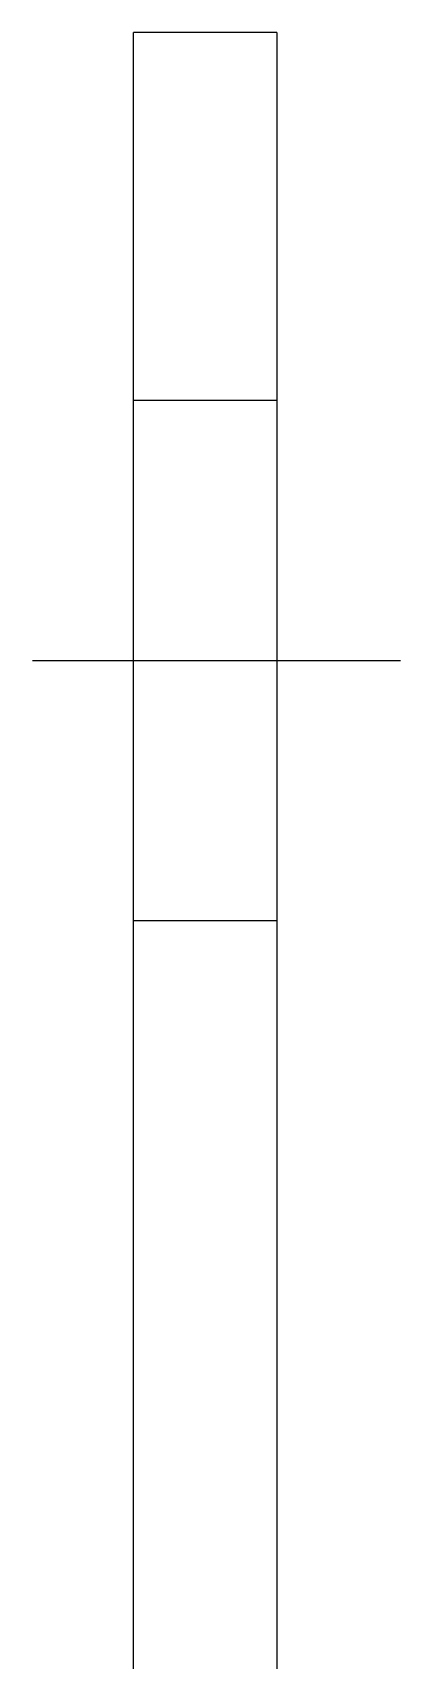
# Model space of a CAD drawing. Extents: x 257 to 467, y 148 to 350.
# Drawn here: x 463.32 to 467.42, y 228.73 to 246.88 of the extents above; entities that cross this region are included whole.
import ezdxf

# ---------------------------------------------------------------- set-up
doc = ezdxf.new("R2010")
doc.units = 0
doc.linetypes.add('CENTER', pattern=[50.8, 31.75, -6.35, 6.35, -6.35])
doc.linetypes.add('HIDDEN', pattern=[4.5, 3, -1.5])
doc.layers.get('0').update_dxf_attribs({"linetype": 'CONTINUOUS'})

msp = doc.modelspace()

# ---------------------------------------------------------------- linework, layer by layer
at = {"color": 7, "linetype": 'CONTINUOUS'}
for p, q in [((466.046, 246.877), (464.446, 246.877)), ((464.446, 227.477), (464.446, 246.877)), ((466.046, 246.877), (466.046, 226.877))]:
    msp.add_line(p, q, dxfattribs=at)
at = {"color": 3, "linetype": 'HIDDEN'}
for p, q in [((464.446, 242.777), (466.046, 242.777)), ((464.446, 236.977), (466.046, 236.977))]:
    msp.add_line(p, q, dxfattribs=at)
at = {"color": 1, "linetype": 'CENTER'}
msp.add_line((463.319, 239.877), (467.424, 239.877), dxfattribs=at)

doc.saveas('drawing.dxf')
